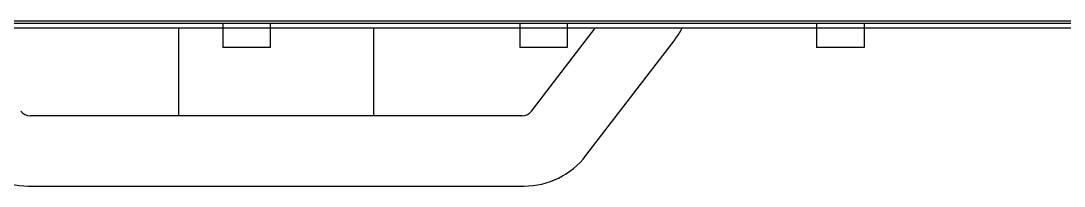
# Model space of a CAD drawing. Extents: x 168 to 388, y 259 to 356.
# Drawn here: x 334.26 to 361.04, y 259.02 to 263.25 of the extents above; entities that cross this region are included whole.
import ezdxf

# ---------------------------------------------------------------- set-up
doc = ezdxf.new("R2010")
doc.units = 0
doc.header["$MEASUREMENT"] = 0
doc.layers.get('0').update_dxf_attribs({"linetype": 'CONTINUOUS'})

msp = doc.modelspace()

# ---------------------------------------------------------------- linework, layer by layer
at = {"color": 7, "linetype": 'Continuous'}
for p, q in [((204.049, 263.251), (387.132, 263.251)), ((382.53, 263.185), (208.65, 263.185)), ((377.095, 263.067), (211.125, 263.067)), ((338.315, 260.817), (338.315, 263.067)), ((339.445, 263.185), (339.445, 262.567)), ((340.665, 263.185), (340.665, 262.567)), ((343.315, 263.067), (343.315, 260.817)), ((347.065, 263.185), (347.065, 262.567)), ((347.368, 260.934), (349.004, 263.067)), ((348.285, 263.185), (348.285, 262.567)), ((354.685, 263.185), (354.685, 262.567)), ((355.905, 263.185), (355.905, 262.567)), ((348.766, 259.8), (351.052, 262.778)), ((340.665, 262.567), (339.445, 262.567)), ((348.285, 262.567), (347.065, 262.567)), ((355.905, 262.567), (354.685, 262.567)), ((347.13, 260.817), (334.501, 260.817)), ((334.451, 259.017), (347.179, 259.017))]:
    msp.add_line(p, q, dxfattribs=at)
for centre, radius, start, end in [((349.465, 263.996), 2, 322.4963, 331.915), ((334.501, 261.117), 0.3, 217.5047, 270.0006), ((347.13, 261.117), 0.3, 269.9994, 322.4953), ((334.451, 261.017), 2, 217.5042, 270.0001), ((347.179, 261.017), 2, 269.9999, 322.4958)]:
    msp.add_arc(centre, radius, start, end, dxfattribs=at)

doc.saveas('drawing.dxf')
